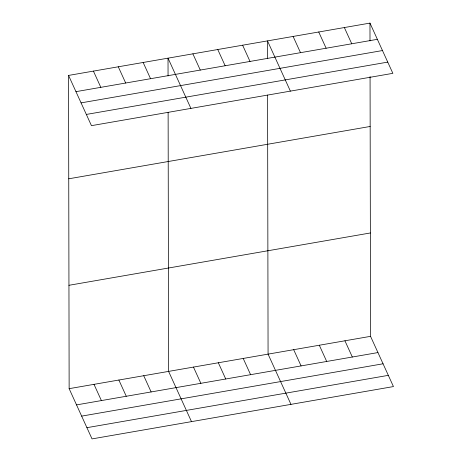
<?xml version="1.0" encoding="UTF-8"?>
<svg xmlns="http://www.w3.org/2000/svg" width="462" height="462" viewBox="0 0 462 462"><rect width="100%" height="100%" fill="white"/><g stroke="black" fill="none" stroke-linecap="round" stroke-linejoin="round"><path stroke-width="0.69" d="M68.555 75.427L369.97 23.1L392.862 73.337L91.453 125.658L68.555 75.427L69.138 388.663L92.03 438.9L393.445 386.573L370.547 336.342L370.068 76.565M75.953 91.655L377.367 39.328M81.069 102.876L382.484 50.549M86.336 114.437L387.751 62.11M68.746 178.794L370.16 126.467M68.948 285.297L370.357 232.969M69.138 388.663L370.547 336.342M76.53 404.897L377.945 352.57M81.647 416.118L383.062 363.79M86.914 427.679L388.328 375.352M344.352 27.547L351.749 43.78M318.728 31.994L326.126 48.227M293.11 36.446L300.508 52.674M290.384 91.124L267.492 40.893L267.521 58.714M242.625 45.207L250.023 61.44M217.758 49.526L225.156 65.754M344.929 340.789L352.327 357.016M192.891 53.84L200.289 70.074M319.311 345.235L326.703 361.463M190.916 108.391L168.024 58.16L168.058 75.982M293.688 349.682L301.085 365.91M143.156 62.474L150.554 78.707M290.962 404.366L268.07 354.129L267.59 95.068M118.289 66.794L125.687 83.021M243.203 358.448L250.6 374.676M93.422 71.108L100.82 87.341M218.335 362.762L225.733 378.996M193.468 367.082L200.866 383.31M191.493 421.633L168.601 371.396L168.122 112.341M143.734 375.716L151.132 391.943M118.867 380.03L126.265 396.263M94.005 384.349L101.397 400.577M369.97 23.1L370.004 40.922"/></g></svg>
